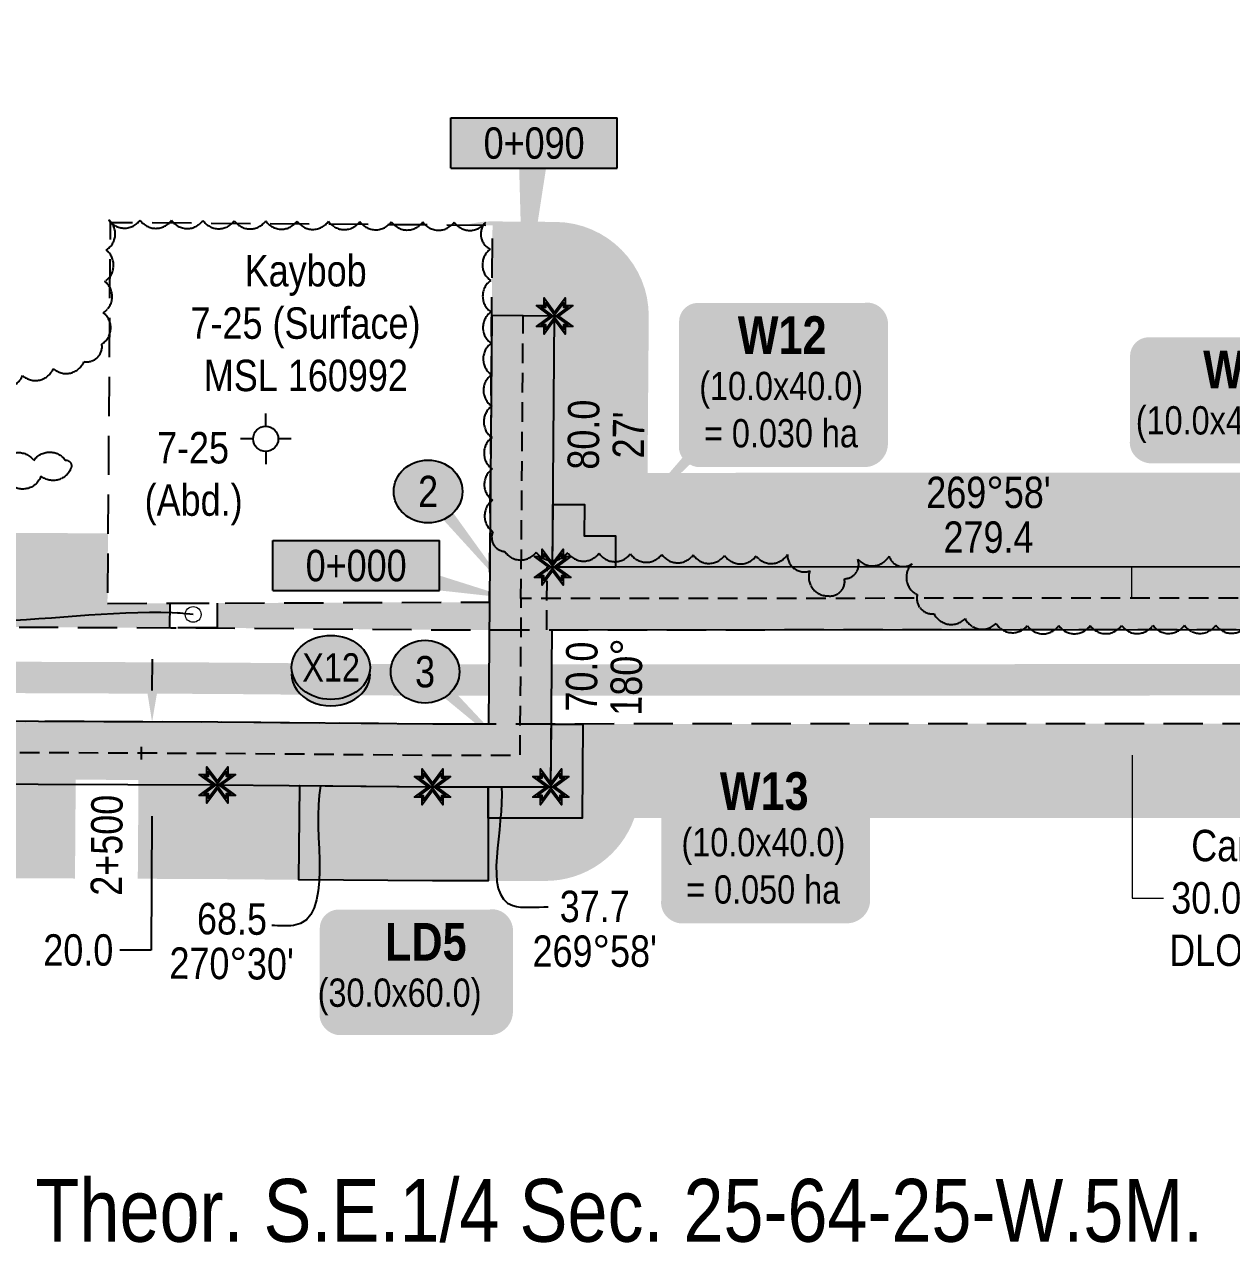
# Model space of a CAD drawing. Extents: x 454192 to 460119, y 6044068 to 6049303.
# Drawn here: x 458371 to 458755.4, y 6046284.9 to 6046672.9 of the extents above; entities that cross this region are included whole.
import ezdxf
from ezdxf.enums import TextEntityAlignment as Align

# ---------------------------------------------------------------- set-up
doc = ezdxf.new("R2010")
doc.units = 0
doc.header["$LTSCALE"] = 5
doc.header["$PDMODE"] = 34
doc.header["$PDSIZE"] = 0.03
for name, pattern in [('0', [1, 1, 0]), ('foc-ACCESSROAD', [3.75, 2.5, -1.25]), ('foc-TIELINE', [1.875, 1.25, -0.625])]:
    doc.linetypes.add(name, pattern=pattern)
doc.layers.get('Defpoints').update_dxf_attribs({"color": 9})
for name, color, linetype in [('AS-ROADS', 254, 'Continuous'), ('C-SYMBOL', 7, 'Continuous'), ('F-AR', 190, 'foc-ACCESSROAD'), ('F-WS', 190, 'foc-ACCESSROAD'), ('F-WS-S', 190, 'Continuous'), ('L-BD', 7, 'Continuous'), ('L-BD1', 253, 'Continuous'), ('L-DETAIL-T', 3, 'Continuous'), ('L-MON', 1, 'Continuous'), ('L-TIE', 7, 'foc-TIELINE'), ('P-BUFFER-H 100m', 191, 'Continuous'), ('P-BUFFER-H 30m', 51, 'Continuous'), ('P-CROSSINGS', 250, 'Continuous'), ('P-ELEVATION', 7, 'Continuous'), ('P-PROPOSED', 10, 'Continuous'), ('P-PROPOSED-H', 21, 'Continuous'), ('P-TEMP-BLOCKS', 250, 'Continuous'), ('P-TEMP-H', 41, 'Continuous'), ('P-TEMP_LOG DECK', 46, 'Continuous'), ('P-TEMP_WORKSPACE', 46, 'Continuous'), ('P-TXT', 4, 'Continuous'), ('T-BUSH', 110, '0'), ('T-TIE', 201, 'foc-TIELINE')]:
    doc.layers.add(name, color=color, linetype=linetype)
for name, color, linetype, lineweight in [('CHAINAGE-T', 201, 'Continuous', 18), ('F-AR-T', 190, 'Continuous', 9), ('F-WS-T', 190, 'Continuous', 9)]:
    doc.layers.add(name, color=color, linetype=linetype, lineweight=lineweight)
doc.styles.add('175L', font='ARIALN.TTF', dxfattribs={"height": 20})
doc.styles.add('80', font='ARIALN.TTF', dxfattribs={"height": 10})
doc.styles.add('80CG', font='ARIALN.TTF', dxfattribs={"height": 10})
doc.styles.add('80L', font='ARIALN.TTF', dxfattribs={"height": 10})
doc.styles.add('BOLD', font='ARIALNB.TTF')
doc.styles.add('Crossing', font='ARIALN.TTF', dxfattribs={"height": 10})
doc.styles.add('Legend', font='ARIALN.TTF')
doc.dimstyles.new('Compass 5 000', dxfattribs={"dimscale": 5, "dimtxt": 9, "dimasz": 2, "dimexe": 0.2, "dimexo": 0.0625, "dimgap": 0.5, "dimtad": 0, "dimtih": 1, "dimtoh": 1, "dimzin": 0, "dimdsep": 46, "dimtxsty": '80CG', "dimcen": 0.1, "dimse1": 1, "dimse2": 1, "dimclrd": 256, "dimclrt": 256, "dimaunit": 1, "dimadec": 4, "dimazin": 0, "dimtfac": 0.06, "dimtofl": 0, "dimtmove": 0, "dimatfit": 1, "dimfxl": 0.2, "dimtolj": 1, "dimtzin": 0, "dimlwd": -1, "dimarcsym": 0})

# ---------------------------------------------------------------- blocks, each defined once
blk = doc.blocks.new('*D389')
at = {"layer": 'Defpoints', "color": 0, "transparency": 16777216}
for p in [(458527.26, 6046480.11), (458527.27, 6046450.09), (458723.69, 6046450.19)]:
    blk.add_point(p, dxfattribs=at)
at = {"layer": 'F-AR-T', "transparency": 16777216}
for p, q in [((458723.67, 6046490.21), (458723.67, 6046500.21)), ((458723.7, 6046440.19), (458723.72, 6046394.65)), ((458723.72, 6046394.65), (458733.72, 6046394.65))]:
    blk.add_line(p, q, dxfattribs=at)
for points in [[(458725.34, 6046490.21), (458722.01, 6046490.2), (458723.68, 6046480.21)], [(458725.36, 6046440.19), (458722.03, 6046440.19), (458723.69, 6046450.19)]]:
    blk.add_solid(points, dxfattribs=at)
at = {"layer": 'F-AR-T', "transparency": 16777216, "insert": (458761.64, 6046394.65), "char_height": 10, "attachment_point": 5, "style": '80CG'}
blk.add_mtext('\\A1;CanFor\\P30.00 A/R\\PDLO 2418', dxfattribs=at)
blk = doc.blocks.new('GABD')
for p, q in [((0, 0.808), (0, 1.616)), ((-0.808, 0), (-1.616, 0)), ((1.616, 0), (0.808, 0)), ((0, -0.808), (0, -1.616))]:
    blk.add_line(p, q)
blk.add_circle((0, 0), 0.8)
blk = doc.blocks.new('TEMP')
h = blk.add_hatch(color=255)
h.dxf.hatch_style = 1
h.paths.add_polyline_path([(0, 0.251), (-0.666, 1.152), (-0.666, 0.666), (-1.152, 0.666), (-0.251, 0), (-1.152, -0.666), (-0.666, -0.666), (-0.666, -1.152), (0, -0.251), (0.666, -1.152), (0.666, -0.666), (1.152, -0.666), (0.251, 0), (1.152, 0.666), (0.666, 0.666), (0.666, 1.152)])
h.paths.add_polyline_path([(0.566, 0.849), (0.566, 0.566), (0.849, 0.566), (0.083, 0), (0.849, -0.566), (0.566, -0.566), (0.566, -0.849), (0, -0.083), (-0.566, -0.849), (-0.566, -0.566), (-0.849, -0.566), (-0.083, 0), (-0.849, 0.566), (-0.566, 0.566), (-0.566, 0.849), (0, 0.083)], flags=16)
h = blk.add_hatch(color=1)
h.dxf.hatch_style = 1
h.paths.add_polyline_path([(0, 0.083), (-0.566, 0.849), (-0.566, 0.566), (-0.849, 0.566), (-0.083, 0), (-0.849, -0.566), (-0.566, -0.566), (-0.566, -0.849), (0, -0.083), (0.566, -0.849), (0.566, -0.566), (0.849, -0.566), (0.083, 0), (0.849, 0.566), (0.566, 0.566), (0.566, 0.849)])
at = {"color": 1}
for p, q in [((-0.083, 0), (0.083, 0)), ((0, 0.083), (0, -0.083))]:
    blk.add_line(p, q, dxfattribs=at)
at = {"color": 255, "flags": 128}
blk.add_lwpolyline([(-0.251, 0), (-1.152, 0.666), (-0.666, 0.666), (-0.666, 1.152), (0, 0.251), (0.666, 1.152), (0.666, 0.666), (1.152, 0.666), (0.251, 0), (1.152, -0.666), (0.666, -0.666), (0.666, -1.152), (0, -0.251), (-0.666, -1.152), (-0.666, -0.666), (-1.152, -0.666)], close=True, dxfattribs=at)
at = {"color": 1, "flags": 128}
blk.add_lwpolyline([(-0.083, 0), (-0.849, 0.566), (-0.566, 0.566), (-0.566, 0.849), (0, 0.083), (0.566, 0.849), (0.566, 0.566), (0.849, 0.566), (0.083, 0), (0.849, -0.566), (0.566, -0.566), (0.566, -0.849), (0, -0.083), (-0.566, -0.849), (-0.566, -0.566), (-0.849, -0.566)], close=True, dxfattribs=at)
blk = doc.blocks.new('*U611')
at = {"true_color": 0xff8aff}
h = blk.add_hatch(color=211, dxfattribs=at)
edge = h.paths.add_edge_path()
edge.add_line((-26.5, -20.12), (26.5, -20.12))
edge.add_arc((26.5, -14.12), 6, 270, 360)
edge.add_line((32.5, -14.12), (32.5, 12.5))
edge.add_arc((26.5, 12.5), 6, 0, 90)
edge.add_line((26.5, 18.5), (-26.5, 18.5))
edge.add_arc((-26.5, 12.5), 6, 90, 180)
edge.add_line((-32.5, 12.5), (-32.5, -14.12))
edge.add_arc((-26.5, -14.12), 6, 180, 270)
at = {"color": 250, "flags": 128}
blk.add_lwpolyline([(-26.5, -20.12, 3, 3, 0), (26.5, -20.12, 3, 3, 0.414214), (32.5, -14.12, 3, 3, 0), (32.5, 12.5, 3, 0, 0.414214), (26.5, 18.5, 0, 0, 0), (-26.5, 18.5, 0, 0, 0.414214), (-32.5, 12.5, 0, 0, 0), (-32.5, -14.12, 0, 3, 0.414214)], format="xyseb", close=True, dxfattribs=at)
at = {"flags": 128}
blk.add_lwpolyline([(49.57, -44.59, 0, 7.5, 0), (0, 0, 0, 0, 0)], format="xyseb", dxfattribs=at)
at = {"color": 250}
for tag, p, height, style in [('TEMP_AREA_W1_001', (-9.21, 2.24), 12, 'BOLD'), ('ENTER_TEXT_001', (-30.66, -12.47), 9, '80')]:
    blk.add_attdef(tag, p, '', height=height, dxfattribs=dict(at, style=style))
blk = doc.blocks.new('*U613')
at = {"true_color": 0xff8aff}
h = blk.add_hatch(color=211, dxfattribs=at)
edge = h.paths.add_edge_path()
edge.add_line((-26.5, -32.3), (26.5, -32.3))
edge.add_arc((26.5, -26.3), 6, 270, 360)
edge.add_line((32.5, -26.3), (32.5, 12.5))
edge.add_arc((26.5, 12.5), 6, 0, 90)
edge.add_line((26.5, 18.5), (-26.5, 18.5))
edge.add_arc((-26.5, 12.5), 6, 90, 180)
edge.add_line((-32.5, 12.5), (-32.5, -26.3))
edge.add_arc((-26.5, -26.3), 6, 180, 270)
at = {"color": 250, "flags": 128}
blk.add_lwpolyline([(-26.5, -32.3, 3, 3, 0), (26.5, -32.3, 3, 3, 0.414214), (32.5, -26.3, 3, 3, 0), (32.5, 12.5, 3, 0, 0.414214), (26.5, 18.5, 0, 0, 0), (-26.5, 18.5, 0, 0, 0.414214), (-32.5, 12.5, 0, 0, 0), (-32.5, -26.3, 0, 3, 0.414214)], format="xyseb", close=True, dxfattribs=at)
at = {"flags": 128}
blk.add_lwpolyline([(-59.33, 14.95, 0, 7.5, 0), (0, 0, 0, 0, 0)], format="xyseb", dxfattribs=at)
at = {"color": 250}
for tag, p, height, style in [('TEMP_AREA_W1_001', (-9.21, 2.24), 12, 'BOLD'), ('ENTER_TEXT_001', (-30.66, -12.47), 9, '80')]:
    blk.add_attdef(tag, p, '', height=height, dxfattribs=dict(at, style=style))
blk = doc.blocks.new('xing2')
h = blk.add_hatch(color=50)
h.dxf.hatch_style = 1
edge = h.paths.add_edge_path()
edge.add_ellipse((0, 0), major_axis=(-12.5, 0), ratio=0.816297, start_angle=0, end_angle=360)
h = blk.add_hatch(color=250)
h.dxf.hatch_style = 1
edge = h.paths.add_edge_path()
edge.add_ellipse((0, -2.05), major_axis=(-12.5, 0), ratio=0.816297, start_angle=0, end_angle=180)
edge.add_line((12.5, -2.05), (12.5, 0))
edge.add_ellipse((0, 0), major_axis=(-12.5, 0), ratio=0.816297, start_angle=0, end_angle=180, ccw=False)
edge.add_line((-12.5, 0), (-12.5, -2.05))
at = {"color": 250}
blk.add_ellipse((0, 0), major_axis=(-12.5, 0), ratio=0.816297, dxfattribs=at)
blk.add_ellipse((0, -2.05), major_axis=(-12.5, 0), ratio=0.816297, start_param=0, end_param=3.141593, dxfattribs=at)
at = {"color": 250, "style": 'Crossing'}
blk.add_attdef('CROSSING', text='', height=9, dxfattribs=at).set_placement((0.09, 0.02), align=Align.MIDDLE_CENTER)
at = {"color": 250, "style": 'Crossing', "flags": 1}
for tag, p in [('OWNER', (0.09, -12.49)), ('DESCRIPTION', (0.09, -25.77)), ('LOCATION', (0.09, -39.3)), ('DWG_REF', (0.09, -52.84))]:
    blk.add_attdef(tag, text='', height=9, dxfattribs=at).set_placement(p, align=Align.MIDDLE_CENTER)
blk = doc.blocks.new('*U628')
at = {"true_color": 0xff8aff}
h = blk.add_hatch(color=211, dxfattribs=at)
edge = h.paths.add_edge_path()
edge.add_line((-24, -20), (24, -20))
edge.add_arc((24, -14), 6, 270, 360)
edge.add_line((30, -14), (30, 12.5))
edge.add_arc((24, 12.5), 6, 0, 90)
edge.add_line((24, 18.5), (-24, 18.5))
edge.add_arc((-24, 12.5), 6, 90, 180)
edge.add_line((-30, 12.5), (-30, -14))
edge.add_arc((-24, -14), 6, 180, 270)
at = {"color": 250, "flags": 128}
blk.add_lwpolyline([(-24, -20, 3, 3, 0), (24, -20, 3, 3, 0.414214), (30, -14, 3, 3, 0), (30, 12.5, 3, 0, 0.414214), (24, 18.5, 0, 0, 0), (-24, 18.5, 0, 0, 0.414214), (-30, 12.5, 0, 0, 0), (-30, -14, 0, 3, 0.414214)], format="xyseb", close=True, dxfattribs=at)
at = {"flags": 128}
blk.add_lwpolyline([(27.17, -10.14, 0, 7.5, 0), (0, 0, 0, 0, 0)], format="xyseb", dxfattribs=at)
at = {"color": 250}
for tag, p, height, style in [('TEMP_AREA_W1_001', (-9.21, 2.24), 12, 'BOLD'), ('ENTER_TEXT_001', (-30.66, -12.47), 9, '80')]:
    blk.add_attdef(tag, p, '', height=height, dxfattribs=dict(at, style=style))
blk = doc.blocks.new('*D668')
at = {"layer": 'Defpoints', "color": 0, "transparency": 16777216}
for p in [(458414.27, 6046450.76), (458411.58, 6046430.78), (458414.19, 6046430.77)]:
    blk.add_point(p, dxfattribs=at)
at = {"layer": 'P-TXT', "transparency": 16777216}
for p, q in [((458411.7, 6046460.77), (458411.74, 6046470.77)), ((458411.54, 6046420.78), (458411.37, 6046378.06)), ((458411.37, 6046378.06), (458401.37, 6046378.06))]:
    blk.add_line(p, q, dxfattribs=at)
for points in [[(458410.04, 6046460.78), (458413.37, 6046460.77), (458411.66, 6046450.77)], [(458409.88, 6046420.79), (458413.21, 6046420.78), (458411.58, 6046430.78)]]:
    blk.add_solid(points, dxfattribs=at)
at = {"layer": 'P-TXT', "transparency": 16777216, "insert": (458388.17, 6046378.06), "char_height": 10, "attachment_point": 5, "style": '80CG'}
blk.add_mtext('\\A1;20.0', dxfattribs=at)
blk = doc.blocks.new('*U672')
at = {"true_color": 0xff8aff}
h = blk.add_hatch(color=211, dxfattribs=at)
edge = h.paths.add_edge_path()
edge.add_line((-26.5, -32.3), (26.5, -32.3))
edge.add_arc((26.5, -26.3), 6, 270, 360)
edge.add_line((32.5, -26.3), (32.5, 12.5))
edge.add_arc((26.5, 12.5), 6, 0, 90)
edge.add_line((26.5, 18.5), (-26.5, 18.5))
edge.add_arc((-26.5, 12.5), 6, 90, 180)
edge.add_line((-32.5, 12.5), (-32.5, -26.3))
edge.add_arc((-26.5, -26.3), 6, 180, 270)
at = {"color": 250, "flags": 128}
blk.add_lwpolyline([(-26.5, -32.3, 3, 3, 0), (26.5, -32.3, 3, 3, 0.414214), (32.5, -26.3, 3, 3, 0), (32.5, 12.5, 3, 0, 0.414214), (26.5, 18.5, 0, 0, 0), (-26.5, 18.5, 0, 0, 0.414214), (-32.5, 12.5, 0, 0, 0), (-32.5, -26.3, 0, 3, 0.414214)], format="xyseb", close=True, dxfattribs=at)
at = {"flags": 128}
blk.add_lwpolyline([(-52.78, -55.64, 0, 7.5, 0), (0, 0, 0, 0, 0)], format="xyseb", dxfattribs=at)
at = {"color": 250}
for tag, p, height, style in [('TEMP_AREA_W1_001', (-9.21, 2.24), 12, 'BOLD'), ('ENTER_TEXT_001', (-30.66, -12.47), 9, '80')]:
    blk.add_attdef(tag, p, '', height=height, dxfattribs=dict(at, style=style))
blk = doc.blocks.new('*U670')
at = {"layer": 'P-BUFFER-H 100m'}
h = blk.add_hatch(color=256, dxfattribs=at)
h.dxf.hatch_style = 1
h.paths.add_polyline_path([(-26.5, 8), (26.5, 8), (26.5, -8), (-26.5, -8)])
for p, q in [((-26.5, -8), (-26.5, 8)), ((-26.5, 8), (26.5, 8)), ((26.5, -8), (26.5, 8)), ((-26.5, -8), (26.5, -8))]:
    blk.add_line(p, q)
at = {"layer": 'P-ELEVATION', "color": 7, "flags": 128}
blk.add_lwpolyline([(0, 0, 10, 0, 0), (-3.47, -55.05, 0, 0, 0)], format="xyseb", dxfattribs=at)
at = {"layer": 'P-ELEVATION', "style": 'Legend'}
blk.add_attdef('STATION', text='', height=10, dxfattribs=at).set_placement((0, 0), align=Align.MIDDLE_CENTER)
blk = doc.blocks.new('*U671')
at = {"layer": 'P-BUFFER-H 100m'}
h = blk.add_hatch(color=256, dxfattribs=at)
h.dxf.hatch_style = 1
h.paths.add_polyline_path([(-26.5, 8), (26.5, 8), (26.5, -8), (-26.5, -8)])
for p, q in [((-26.5, -8), (-26.5, 8)), ((-26.5, 8), (26.5, 8)), ((26.5, -8), (26.5, 8)), ((-26.5, -8), (26.5, -8))]:
    blk.add_line(p, q)
at = {"layer": 'P-ELEVATION', "color": 7, "flags": 128}
blk.add_lwpolyline([(0, 0, 10, 0, 0), (49.52, -10.46, 0, 0, 0)], format="xyseb", dxfattribs=at)
at = {"layer": 'P-ELEVATION', "style": 'Legend'}
blk.add_attdef('STATION', text='', height=10, dxfattribs=at).set_placement((0, 0), align=Align.MIDDLE_CENTER)
blk = doc.blocks.new('*U673')
at = {"layer": 'P-ELEVATION'}
h = blk.add_hatch(color=111, dxfattribs=at)
h.dxf.hatch_style = 1
edge = h.paths.add_edge_path()
edge.add_ellipse((0, 0), major_axis=(-10.94, 0), ratio=0.913794, start_angle=0, end_angle=360)
at = {"layer": 'P-ELEVATION', "color": 7, "flags": 128}
blk.add_lwpolyline([(0, 0, 5, 0, 0), (27.22, -33.55, 0, 0, 0)], format="xyseb", dxfattribs=at)
at = {"layer": 'P-ELEVATION', "color": 7}
blk.add_ellipse((0, 0), major_axis=(-10.94, 0), ratio=0.913794, dxfattribs=at)
at = {"layer": 'P-ELEVATION', "style": '80'}
blk.add_attdef('BEND', text='', height=10, dxfattribs=at).set_placement((0, 0), align=Align.MIDDLE_CENTER)
blk = doc.blocks.new('*U674')
at = {"layer": 'P-ELEVATION'}
h = blk.add_hatch(color=111, dxfattribs=at)
h.dxf.hatch_style = 1
edge = h.paths.add_edge_path()
edge.add_ellipse((0, 0), major_axis=(-10.94, 0), ratio=0.913794, start_angle=0, end_angle=360)
at = {"layer": 'P-ELEVATION', "color": 7, "flags": 128}
blk.add_lwpolyline([(0, 0, 5, 0, 0), (28.45, -26.68, 0, 0, 0)], format="xyseb", dxfattribs=at)
at = {"layer": 'P-ELEVATION', "color": 7}
blk.add_ellipse((0, 0), major_axis=(-10.94, 0), ratio=0.913794, dxfattribs=at)
at = {"layer": 'P-ELEVATION', "style": '80'}
blk.add_attdef('BEND', text='', height=10, dxfattribs=at).set_placement((0, 0), align=Align.MIDDLE_CENTER)

msp = doc.modelspace()

# ---------------------------------------------------------------- hatches: boundary and pattern name
at = {"layer": 'P-BUFFER-H 30m'}
h = msp.add_hatch(color=256, dxfattribs=at)
h.dxf.hatch_style = 1
edge = h.paths.add_edge_path()
edge.add_line((458818.496, 6046500.208), (459155.095, 6047068.75))
edge.add_line((459155.095, 6047068.75), (459165.617, 6048253.204))
edge.add_line((459165.617, 6048253.204), (459246.123, 6048415.93))
edge.add_line((459246.123, 6048415.93), (459264.047, 6048407.063))
edge.add_line((459264.047, 6048407.063), (459277.343, 6048433.938))
edge.add_line((459277.343, 6048433.938), (459259.419, 6048442.805))
edge.add_arc((459246.123, 6048415.93), 29.984, 63.67679, 153.67679)
edge.add_line((459219.248, 6048429.226), (459138.742, 6048266.5))
edge.add_arc((459165.617, 6048253.204), 29.984, 153.67679, 179.49111)
edge.add_line((459135.634, 6048253.47), (459125.184, 6047077.084))
edge.add_line((459125.184, 6047077.084), (458801.397, 6046530.184))
edge.add_line((458801.397, 6046530.184), (458569.417, 6046530.087))
edge.add_line((458569.417, 6046530.087), (458569.809, 6046579.793))
edge.add_arc((458539.825, 6046580.029), 29.984, 359.54808, 449.54808)
edge.add_line((458540.062, 6046610.013), (458520.073, 6046610.17))
edge.add_arc((458519.836, 6046580.186), 29.985, 89.54822, 106.35991)
edge.add_line((458511.391, 6046608.957), (458520.063, 6046608.895))
edge.add_line((458520.063, 6046608.895), (458519.836, 6046580.187))
edge.add_line((458519.836, 6046580.187), (458539.825, 6046580.029))
edge.add_line((458539.825, 6046580.029), (458539.195, 6046500.073))
edge.add_line((458539.195, 6046500.073), (458818.496, 6046500.208))
h = msp.add_hatch(color=256, dxfattribs=at)
h.dxf.hatch_style = 1
edge = h.paths.add_edge_path()
edge.add_line((457553.094, 6046482.886), (457553.109, 6046512.871))
edge.add_line((457553.109, 6046512.871), (457569.483, 6046512.965))
edge.add_line((457569.483, 6046512.965), (457630.367, 6046513.32))
edge.add_arc((457630.541, 6046483.336), 29.984, 89.55828, 90.33361, ccw=False)
edge.add_line((457630.772, 6046513.319), (457968.786, 6046510.713))
edge.add_line((457968.786, 6046510.713), (458122.474, 6046511.705))
edge.add_arc((458122.668, 6046481.721), 29.984, 89.8633, 90.36978, ccw=False)
edge.add_line((458122.74, 6046511.706), (458261.259, 6046511.375))
edge.add_arc((458261.187, 6046481.391), 29.984, 89.77151, 89.8633, ccw=False)
edge.add_line((458261.307, 6046511.375), (458365.02, 6046510.962))
edge.add_line((458365.02, 6046510.962), (458397.609, 6046510.832))
edge.add_line((458397.609, 6046510.832), (458397.452, 6046488.515))
edge.add_line((458397.452, 6046488.515), (458417.377, 6046488.581))
edge.add_line((458417.377, 6046488.581), (458417.279, 6046480.769))
edge.add_line((458417.279, 6046480.769), (458364.9, 6046480.977))
edge.add_line((458364.9, 6046480.977), (458261.187, 6046481.391))
edge.add_line((458261.187, 6046481.391), (458122.668, 6046481.721))
edge.add_line((458122.668, 6046481.721), (457968.767, 6046480.728))
edge.add_line((457968.767, 6046480.728), (457630.541, 6046483.336))
edge.add_line((457630.541, 6046483.336), (457569.656, 6046482.981))
edge.add_line((457569.656, 6046482.981), (457553.116, 6046482.886))
edge.add_line((457553.116, 6046482.886), (457553.094, 6046482.886))
h = msp.add_hatch(color=256, dxfattribs=at)
h.dxf.hatch_style = 1
h.paths.add_polyline_path([(458519.116, 6046488.917), (458432.378, 6046488.631), (458432.347, 6046480.709), (458501.101, 6046480.098), (458519.047, 6046480.074)])
h = msp.add_hatch(color=256, dxfattribs=at)
h.dxf.hatch_style = 1
edge = h.paths.add_edge_path()
edge.add_line((457564.599, 6046388.349), (457584.135, 6046388.292))
edge.add_arc((457584.222, 6046418.277), 29.984, 269.8333, 330.25892)
edge.add_line((457610.257, 6046403.402), (457630.118, 6046403.345))
edge.add_line((457630.118, 6046403.345), (457968.505, 6046400.736))
edge.add_line((457968.505, 6046400.736), (458122.83, 6046401.73))
edge.add_line((458122.83, 6046401.73), (458260.911, 6046401.4))
edge.add_line((458260.911, 6046401.4), (458432.249, 6046400.717))
edge.add_line((458432.249, 6046400.717), (458500.676, 6046400.107))
edge.add_line((458500.676, 6046400.107), (458536.949, 6046400.124))
edge.add_arc((458536.934, 6046430.108), 29.984, 270.02768, 340.55645)
edge.add_line((458565.209, 6046420.127), (458812.152, 6046420.246))
edge.add_arc((458812.138, 6046450.231), 29.984, 270.02768, 329.37217)
edge.add_line((458837.939, 6046434.955), (458846.993, 6046450.247))
edge.add_line((458846.993, 6046450.247), (458812.146, 6046450.231))
edge.add_line((458812.146, 6046450.231), (458537.092, 6046450.098))
edge.add_line((458537.092, 6046450.098), (458536.934, 6046430.108))
edge.add_line((458536.934, 6046430.108), (458500.943, 6046430.091))
edge.add_line((458500.943, 6046430.091), (458432.442, 6046430.701))
edge.add_line((458432.442, 6046430.701), (458261.007, 6046431.384))
edge.add_line((458261.007, 6046431.384), (458122.769, 6046431.714))
edge.add_line((458122.769, 6046431.714), (457968.736, 6046430.72))
edge.add_line((457968.736, 6046430.72), (457630.277, 6046433.33))
edge.add_line((457630.277, 6046433.33), (457583.736, 6046433.462))
edge.add_line((457583.736, 6046433.462), (457584.222, 6046418.277))
edge.add_line((457584.222, 6046418.277), (457564.041, 6046418.335))
edge.add_line((457564.041, 6046418.335), (457564.599, 6046388.349))
at = {"layer": 'P-PROPOSED-H'}
h = msp.add_hatch(color=256, dxfattribs=at)
h.dxf.hatch_style = 1
edge = h.paths.add_edge_path()
edge.add_line((458818.496, 6046500.208), (458539.195, 6046500.073))
edge.add_line((458539.195, 6046500.073), (458539.825, 6046580.029))
edge.add_line((458539.825, 6046580.029), (458519.836, 6046580.187))
edge.add_line((458519.836, 6046580.187), (458518.81, 6046450.089))
edge.add_line((458518.81, 6046450.089), (458501.027, 6046450.08))
edge.add_line((458501.027, 6046450.08), (458432.571, 6046450.691))
edge.add_line((458432.571, 6046450.691), (458261.071, 6046451.374))
edge.add_line((458261.071, 6046451.374), (458122.729, 6046451.704))
edge.add_line((458122.729, 6046451.704), (457968.748, 6046450.71))
edge.add_line((457968.748, 6046450.71), (457630.382, 6046453.319))
edge.add_line((457630.382, 6046453.319), (457563.094, 6046453.51))
edge.add_line((457563.094, 6046453.51), (457563.58, 6046438.326))
edge.add_line((457563.58, 6046438.326), (457324.281, 6046439.023))
edge.add_line((457324.281, 6046439.023), (457060.581, 6046439.483))
edge.add_line((457060.581, 6046439.483), (456735.291, 6046441.943))
edge.add_line((456735.291, 6046441.943), (456420.791, 6046441.577))
edge.add_line((456420.791, 6046441.577), (456135.299, 6046443.736))
edge.add_line((456135.299, 6046443.736), (455953.699, 6046443.577))
edge.add_line((455953.699, 6046443.577), (455853.129, 6046441.12))
edge.add_line((455853.129, 6046441.12), (455709.037, 6046442.629))
edge.add_line((455709.037, 6046442.629), (455374.043, 6046444.675))
edge.add_line((455374.043, 6046444.675), (455232.346, 6046443.809))
edge.add_arc((455225.633, 6047208.78), 765, 259.73579, 270.502819, ccw=False)
edge.add_line((455089.319, 6046456.023), (455131.589, 6046619.608))
edge.add_line((455131.589, 6046619.608), (454899.224, 6046679.65))
edge.add_line((454899.224, 6046679.65), (454894.221, 6046660.289))
edge.add_line((454894.221, 6046660.289), (455107.232, 6046605.247))
edge.add_line((455107.232, 6046605.247), (455064.655, 6046440.473))
edge.add_arc((455225.633, 6047208.78), 784.99, 258.166421, 270.500861)
edge.add_line((455232.495, 6046423.82), (455374.043, 6046424.685))
edge.add_line((455374.043, 6046424.685), (455708.871, 6046422.64))
edge.add_line((455708.871, 6046422.64), (455853.269, 6046421.127))
edge.add_line((455853.269, 6046421.127), (455953.952, 6046423.588))
edge.add_line((455953.952, 6046423.588), (456135.232, 6046423.746))
edge.add_line((456135.232, 6046423.746), (456420.727, 6046421.587))
edge.add_line((456420.727, 6046421.587), (456735.227, 6046421.953))
edge.add_line((456735.227, 6046421.953), (457060.488, 6046419.493))
edge.add_line((457060.488, 6046419.493), (457324.235, 6046419.033))
edge.add_line((457324.235, 6046419.033), (457584.222, 6046418.277))
edge.add_line((457584.222, 6046418.277), (457583.736, 6046433.462))
edge.add_line((457583.736, 6046433.462), (457630.277, 6046433.33))
edge.add_line((457630.277, 6046433.33), (457968.736, 6046430.72))
edge.add_line((457968.736, 6046430.72), (458122.769, 6046431.714))
edge.add_line((458122.769, 6046431.714), (458261.007, 6046431.384))
edge.add_line((458261.007, 6046431.384), (458432.442, 6046430.701))
edge.add_line((458432.442, 6046430.701), (458500.943, 6046430.091))
edge.add_line((458500.943, 6046430.091), (458538.643, 6046430.109))
edge.add_line((458538.643, 6046430.109), (458539.037, 6046480.083))
edge.add_line((458539.037, 6046480.083), (458829.895, 6046480.224))
edge.add_line((458829.895, 6046480.224), (459175.044, 6047063.193))
edge.add_line((459175.044, 6047063.193), (459179.768, 6047594.866))
edge.add_line((459179.768, 6047594.866), (459185.573, 6048248.444))
edge.add_line((459185.573, 6048248.444), (459264.047, 6048407.063))
edge.add_line((459264.047, 6048407.063), (459246.123, 6048415.93))
edge.add_line((459246.123, 6048415.93), (459165.617, 6048253.204))
edge.add_line((459165.617, 6048253.204), (459159.771, 6047595.055))
edge.add_line((459159.771, 6047595.055), (459155.095, 6047068.75))
edge.add_line((459155.095, 6047068.75), (458818.496, 6046500.208))
at = {"layer": 'P-TEMP-H'}
h = msp.add_hatch(color=256, dxfattribs=at)
h.dxf.hatch_style = 1
h.paths.add_polyline_path([(458539.352, 6046520.062), (458549.347, 6046519.983), (458549.269, 6046510.073), (458559.18, 6046510.077), (458559.184, 6046500.083), (458539.195, 6046500.073)])
h = msp.add_hatch(color=256, dxfattribs=at)
h.dxf.hatch_style = 1
h.paths.add_polyline_path([(458518.653, 6046430.099), (458538.643, 6046430.109), (458538.801, 6046450.098), (458548.796, 6046450.103), (458548.559, 6046420.119), (458518.658, 6046420.104)])
h = msp.add_hatch(color=256, dxfattribs=at)
h.dxf.hatch_style = 1
h.paths.add_polyline_path([(458518.653, 6046430.099), (458518.668, 6046400.115), (458500.958, 6046400.106), (458458.419, 6046400.484), (458458.686, 6046430.467), (458500.943, 6046430.091)])

# ---------------------------------------------------------------- linework, layer by layer
at = {"layer": 'AS-ROADS', "const_width": 10, "flags": 128}
msp.add_lwpolyline([(459422.187, 6046569.356), (459312.514, 6046536.739), (459234.929, 6046511.991), (459195.774, 6046500.22), (459165.516, 6046491.123), (459118.367, 6046476.95), (459110.321, 6046474.701), (459102.337, 6046472.803), (459094.284, 6046471.218), (459086.176, 6046469.948), (459078.17, 6046469.013), (459061.347, 6046468.042), (458857.24, 6046464.244), (458500.736, 6046464.072), (458432.313, 6046464.682), (458364.333, 6046464.953), (458260.764, 6046465.365), (458122.344, 6046465.696), (457968.403, 6046464.702)], dxfattribs=at)
at = {"layer": 'F-AR', "flags": 128}
msp.add_lwpolyline([(455057.583, 6046496.46), (455078.512, 6046492.672), (455080.967, 6046503.266), (455102.924, 6046499.32), (455109.907, 6046498.065), (455139.859, 6046493.939), (455169.955, 6046491.042), (455230.376, 6046488.952), (455372.336, 6046489.701), (455707.718, 6046487.694), (455851.104, 6046486.193), (455908.34, 6046487.588), (455938.524, 6046488.323), (455951.443, 6046488.639), (456125.371, 6046488.184), (456150.492, 6046488.015), (456150.301, 6046483.504), (456150.068, 6046477.976), (456170.096, 6046477.941), (456170.33, 6046483.505), (456170.506, 6046487.88), (456233.7, 6046487.454), (456419.27, 6046486.68), (456733.984, 6046487.15), (456753.814, 6046487.179), (457059.12, 6046484.66), (457322.686, 6046484.223), (457533.095, 6046482.943), (457533.084, 6046479.753), (457533.069, 6046475.553), (457539.411, 6046475.542), (457553.09, 6046475.519), (457553.105, 6046479.722), (457553.116, 6046482.886), (457569.656, 6046482.981), (457630.541, 6046483.336), (457968.767, 6046480.728), (458122.668, 6046481.721), (458261.187, 6046481.391), (458364.9, 6046480.977), (458417.621, 6046480.768), (458432.622, 6046480.708), (458501.101, 6046480.098), (458857.451, 6046480.27), (459061.716, 6046484.07), (459069.331, 6046484.36), (459076.929, 6046484.948), (459084.498, 6046485.832), (459092.027, 6046487.011), (459099.504, 6046488.483), (459114.258, 6046492.297), (459170.469, 6046509.195), (459190.345, 6046515.17), (459190.52, 6046511.112), (459190.755, 6046505.672), (459200.639, 6046508.504), (459210.524, 6046511.335), (459210.271, 6046517.2), (459210.102, 6046521.109), (459230.84, 6046527.344), (459308.446, 6046552.099), (459418.004, 6046584.682), (459425.432, 6046586.747), (459432.93, 6046588.544), (459440.487, 6046590.072), (459448.094, 6046591.328), (459455.742, 6046592.31), (459463.419, 6046593.018), (459471.117, 6046593.45), (459478.826, 6046593.606), (459486.535, 6046593.487), (459494.235, 6046593.09), (459501.916, 6046592.418), (459509.568, 6046591.471), (459517.181, 6046590.251), (459524.746, 6046588.758), (459532.251, 6046586.996), (459539.69, 6046584.965), (459547.05, 6046582.669), (459554.323, 6046580.111), (459561.501, 6046577.294), (459568.572, 6046574.222), (459575.529, 6046570.898), (459589.064, 6046563.514), (459616.747, 6046547.095), (459609.921, 6046540.671), (459604.461, 6046535.531), (459602.509, 6046533.91), (459596.82, 6046529.184), (459593.189, 6046526.167), (459573.752, 6046537.696), (459567.986, 6046540.977), (459562.106, 6046544.05), (459556.119, 6046546.909), (459550.035, 6046549.553), (459543.859, 6046551.978), (459537.6, 6046554.178), (459531.267, 6046556.154), (459524.867, 6046557.901), (459518.408, 6046559.417), (459511.899, 6046560.702), (459505.348, 6046561.752), (459498.764, 6046562.567), (459492.155, 6046563.145), (459485.53, 6046563.486), (459478.896, 6046563.59), (459472.263, 6046563.455), (459465.639, 6046563.083), (459459.033, 6046562.474), (459452.453, 6046561.629), (459445.907, 6046560.548), (459439.404, 6046559.234), (459426.56, 6046555.91), (459317.287, 6046523.412), (459239.722, 6046498.67), (459200.447, 6046486.863), (459170.189, 6046477.767), (459122.9, 6046463.551), (459114.431, 6046461.184), (459105.876, 6046459.15), (459097.249, 6046457.452), (459088.562, 6046456.091), (459079.828, 6046455.072), (459062.274, 6046454.058), (458857.738, 6046450.253), (458501.027, 6046450.08), (458432.571, 6046450.691), (458364.628, 6046450.961), (458261.071, 6046451.374), (458122.729, 6046451.704), (457968.748, 6046450.71), (457630.382, 6046453.319), (457569.383, 6046453.495), (457548.092, 6046453.556), (457547.701, 6046465.76), (457527.7, 6046465.802), (457528.091, 6046453.612), (457322.618, 6046454.205), (457058.972, 6046454.643), (456753.713, 6046457.161), (456733.7, 6046457.132), (456419.18, 6046456.664), (456133.712, 6046458.8), (455951.823, 6046458.621), (455938.234, 6046458.29), (455908.05, 6046457.554), (455851.312, 6046456.171), (455707.471, 6046457.678), (455372.339, 6046459.683), (455230.562, 6046458.806), (455202.506, 6046459.147), (455174.481, 6046460.516), (455146.524, 6046462.911), (455118.675, 6046466.328), (455102.624, 6046468.899), (455090.969, 6046470.765), (455036.138, 6046482.668), (454789.464, 6046545.766), (454624.586, 6046577.431), (454454.333, 6046604.933), (454298.714, 6046631.019), (454298.914, 6046650.914), (454299.02, 6046661.404), (454459.207, 6046634.552), (454629.812, 6046606.993), (454754.109, 6046583.141), (454754.738, 6046583.001), (454796.02, 6046575.073), (454862.966, 6046557.916), (454867.299, 6046556.749), (454864.768, 6046548.146), (454864.501, 6046547.368), (454863.901, 6046545.279), (454999.5, 6046511.08), (455038.312, 6046501.31), (455057.583, 6046496.46)], close=True, dxfattribs=at)
at = {"layer": 'F-AR'}
msp.add_lwpolyline([(458432.378, 6046488.631), (458432.347, 6046480.709), (458417.279, 6046480.769), (458417.377, 6046488.581), (458432.378, 6046488.631)], close=True, dxfattribs=at)
at = {"layer": 'F-WS', "flags": 128}
msp.add_lwpolyline([(458397.452, 6046488.515), (458519.116, 6046488.917), (458520.063, 6046608.895), (458398.303, 6046609.766)], close=True, dxfattribs=at)
at = {"layer": 'L-TIE'}
msp.add_line((458537.329, 6046480.082), (458537.486, 6046500.072), dxfattribs=at)
at = {"layer": 'P-PROPOSED'}
msp.add_lwpolyline([(459165.617, 6048253.204), (459159.771, 6047595.055), (459155.095, 6047068.75), (458818.496, 6046500.208), (458539.195, 6046500.073), (458539.825, 6046580.029), (458519.836, 6046580.187), (458518.81, 6046450.089), (458501.027, 6046450.08), (458432.571, 6046450.691), (458261.071, 6046451.374), (458122.729, 6046451.704), (457968.748, 6046450.71)], dxfattribs=at)
at = {"layer": 'P-TEMP_LOG DECK'}
msp.add_lwpolyline([(458518.653, 6046430.099), (458518.668, 6046400.115), (458500.958, 6046400.106), (458458.419, 6046400.484), (458458.686, 6046430.467), (458500.943, 6046430.091)], close=True, dxfattribs=at)
at = {"layer": 'P-TEMP_WORKSPACE', "flags": 128}
for points in [[(458539.352, 6046520.062), (458549.347, 6046519.983), (458549.269, 6046510.073), (458559.18, 6046510.077), (458559.184, 6046500.083), (458539.195, 6046500.073)], [(458518.653, 6046430.099), (458538.643, 6046430.109), (458538.801, 6046450.098), (458548.796, 6046450.103), (458548.559, 6046420.119), (458518.658, 6046420.104)]]:
    msp.add_lwpolyline(points, close=True, dxfattribs=at)
at = {"layer": 'T-BUSH', "flags": 128}
for points in [[(458341.184, 6046554.389, 0.5205671), (458350.933, 6046556.615, 0.5205671), (458360.682, 6046558.842, 0.5205671), (458370.432, 6046561.068, 0.5205671), (458380.181, 6046563.294, 0.5205671), (458389.93, 6046565.52, 0.5205671), (458395.668, 6046571.094, 0.5205671), (458396.118, 6046581.084, 0.5205671), (458396.568, 6046591.074, 0.5205671), (458397.018, 6046601.064, 0.5205671), (458397.839, 6046610.663, 0.5205671), (458407.839, 6046610.597, 0.5205671), (458417.839, 6046610.531, 0.5205671), (458427.839, 6046610.464, 0.5205671), (458437.838, 6046610.398, 0.5205671), (458447.838, 6046610.332, 0.5205671), (458457.838, 6046610.265, 0.5205671), (458467.838, 6046610.199, 0.5205671), (458477.838, 6046610.133, 0.5205671), (458487.837, 6046610.066, 0.5205671), (458497.837, 6046610, 0.5205671), (458507.837, 6046609.934, 0.5205671), (458517.837, 6046609.867, 0.5205671), (458519.392, 6046601.339, 0.5205671), (458519.478, 6046591.34, 0.5205671), (458519.564, 6046581.34, 0.5205671), (458519.65, 6046571.34, 0.5205671), (458519.736, 6046561.341, 0.5205671), (458519.823, 6046551.341, 0.5205671), (458519.909, 6046541.341, 0.5205671), (458519.995, 6046531.342, 0.5205671), (458520.081, 6046521.342, 0.5205671), (458520.168, 6046511.342, 0.5205671), (458523.974, 6046505.028, 0.5205671), (458533.973, 6046504.848, 0.5205671), (458543.971, 6046504.668, 0.5205671), (458553.969, 6046504.488, 0.5205671), (458563.968, 6046504.308, 0.5205671), (458573.966, 6046504.128, 0.5205671), (458583.964, 6046503.947, 0.5205671), (458593.963, 6046503.767, 0.5205671), (458603.961, 6046503.587, 0.5205671), (458613.943, 6046504.038, 0.5205671), (458621.058, 6046498.834, 0.5205671), (458626.85, 6046490.917, 0.5205671), (458632.109, 6046496.365, 0.5205671), (458636.365, 6046502.588, 0.5205671), (458646.316, 6046503.58, 0.5205671), (458653.659, 6046501.169, 0.5205671), (458655.289, 6046491.303, 0.5205671), (458660.654, 6046485.21, 0.5205671), (458670.536, 6046483.684, 0.5205671), (458680.419, 6046482.157, 0.5205671), (458690.36, 6046481.406, 0.5205671), (458700.36, 6046481.436, 0.5205671), (458710.36, 6046481.466, 0.5205671), (458720.36, 6046481.495, 0.5205671), (458730.36, 6046481.525, 0.5205671), (458740.36, 6046481.555, 0.5205671), (458750.36, 6046481.585, 0.5205671), (458760.36, 6046481.614, 0.5205671), (458770.36, 6046481.644, 0.5205671), (458780.36, 6046481.674, 0.5205671), (458790.36, 6046481.703, 0.5205671), (458800.36, 6046481.733, 0.5205671), (458810.36, 6046481.763, 0.5205671), (458820.36, 6046481.792, 0.5205671), (458830.36, 6046481.822, 0.5205671), (458840.36, 6046481.852, 0.5205671), (458850.36, 6046481.882, 0.5205671), (458860.36, 6046481.911, 0.5205671), (458870.36, 6046481.941, 0.5205671), (458880.36, 6046481.971, 0.5205671), (458890.36, 6046482, 0.5205671), (458900.359, 6046482.03, 0.5205671), (458910.359, 6046482.06, 0.5205671), (458920.359, 6046482.089, 0.5205671), (458930.737, 6046482.12, 0.5205671)], [(458299.34, 6046507.134, -0.520567), (458289.722, 6046504.397, -0.5205671), (458280.671, 6046501.82, -0.5205671), (458272.594, 6046507.717, -0.5205671), (458264.518, 6046513.613, -0.5205671), (458265.601, 6046520.998, -0.5205671), (458274.501, 6046525.359, -0.5205671), (458284.433, 6046526.526, -0.5205671), (458294.364, 6046527.693, -0.5205671), (458304.296, 6046528.86, -0.5205671), (458314.228, 6046530.027, -0.5205671), (458324.159, 6046531.194, -0.5205671), (458334.091, 6046532.362, -0.5205671), (458344.023, 6046533.529, -0.5205671), (458354.015, 6046533.763, -0.5205671), (458364.014, 6046533.899, -0.5205671), (458374.013, 6046534.035, -0.5205671), (458384.012, 6046534.171, -0.5205671), (458385.902, 6046531.771, -0.5205671), (458376.284, 6046529.034, -0.5205671), (458366.666, 6046526.296, -0.5205671), (458357.048, 6046523.559, -0.5205671), (458347.43, 6046520.822)]]:
    msp.add_lwpolyline(points, format="xyb", dxfattribs=at)
at = {"layer": 'T-TIE'}
msp.add_line((458529.121, 6046490.073), (458529.831, 6046580.108), dxfattribs=at)
at = {"layer": 'T-TIE', "linetype": 'ByBlock'}
msp.add_line((458408.32, 6046438.792), (458408.336, 6046442.792), dxfattribs=at)

# ---------------------------------------------------------------- block references
at = {"layer": 'F-WS-S', "xscale": 5.002586337136334, "yscale": 5.002586337136334, "zscale": 5.002586337136334}
msp.add_blockref('GABD', (458447.848, 6046540.911), dxfattribs=at)
at = {"layer": 'L-BD1', "xscale": 0.999483, "yscale": 0.999483, "zscale": 0.999483}
for name, p, values in [('*U670', (458533.304, 6046635.133), {'STATION': '0+090'}), ('*U671', (458476.643, 6046500.57), {'STATION': '0+000'})]:
    msp.add_blockref(name, p, dxfattribs=at).add_auto_attribs(values)
at = {"layer": 'L-DETAIL-T', "xscale": 0.999483, "yscale": 0.999483, "zscale": 0.999483}
for name, p, values in [('*U673', (458499.549, 6046524.163), {'BEND': '2'}), ('*U674', (458498.578, 6046466.763), {'BEND': '3'})]:
    msp.add_blockref(name, p, dxfattribs=at).add_auto_attribs(values)
at = {"layer": 'L-MON'}
for p, xscale, yscale, zscale in [((458539.825, 6046580.029), 4.997415000000006, 4.997415000000006, 4.997415000000006), ((458539.195, 6046500.073), 4.997415000000006, 4.997415000000006, 4.997415000000006), ((458432.442, 6046430.701), 5.000000000000039, 5.000000000000039, 5.000000000000039), ((458500.943, 6046430.091), 5.002586337136301, 5.002586337136301, 5.002586337136301)]:
    msp.add_blockref('TEMP', p, dxfattribs=dict(at, xscale=xscale, yscale=yscale, zscale=zscale))
at = {"layer": 'L-MON', "color": 5, "xscale": 4.997415000000006, "yscale": 4.997415000000006, "zscale": 4.997415000000006}
msp.add_blockref('TEMP', (458538.643, 6046430.109), dxfattribs=at)
at = {"layer": 'P-CROSSINGS', "xscale": 0.999483, "yscale": 0.999483, "zscale": 0.999483}
msp.add_blockref('xing2', (458468.573, 6046468.118), dxfattribs=at).add_auto_attribs({'CROSSING': 'X12'})
at = {"layer": 'P-TEMP-BLOCKS'}
ref = msp.add_blockref('*U672', (458611.957, 6046565.722), dxfattribs=at)
ref.add_attrib('TEMP_AREA_W1_001', 'W12', (458598.148, 6046567.966), dxfattribs={"layer": '0', "color": 250, "height": 12, "style": 'BOLD'})
ref.add_attrib('ENTER_TEXT_001', '(10.0x40.0)', (458585.881, 6046553.252), dxfattribs={"layer": '0', "color": 250, "height": 9, "style": '80'})
ref.add_attrib('ENTER_TEXT_002', '= 0.030 ha', (458587.388, 6046538.215), dxfattribs={"layer": '0', "color": 250, "height": 9, "style": '80'})
for name, p, values in [('*U611', (458755.553, 6046554.784), {'TEMP_AREA_W1_001': 'W10', 'ENTER_TEXT_001': '(10.0x40.0)'}), ('*U628', (458495.051, 6046372.509), {'TEMP_AREA_W1_001': 'LD5', 'ENTER_TEXT_001': '(30.0x60.0)'})]:
    msp.add_blockref(name, p, dxfattribs=at).add_auto_attribs(values)
ref = msp.add_blockref('*U613', (458606.301, 6046420.411), dxfattribs=at)
ref.add_attrib('TEMP_AREA_W1_001', 'W13', (458592.438, 6046422.758), dxfattribs={"layer": '0', "color": 250, "height": 12, "style": 'BOLD'})
ref.add_attrib('ENTER_TEXT_001', '(10.0x40.0)', (458580.225, 6046407.941), dxfattribs={"layer": '0', "color": 250, "height": 9, "style": '80'})
ref.add_attrib('ENTER_TEXT_002', '= 0.050 ha', (458581.732, 6046392.904), dxfattribs={"layer": '0', "color": 250, "height": 9, "style": '80'})

# ---------------------------------------------------------------- texts
at = {"layer": 'C-SYMBOL', "color": 3, "style": '175L'}
msp.add_text('Theor. S.E.1/4 Sec. 25-64-25-W.5M.', height=20, dxfattribs=at).set_placement((458560.46, 6046279.211), align=Align.BOTTOM_CENTER)
at = {"layer": 'F-WS-T', "char_height": 10.00517, "attachment_point": 1, "style": '80L'}
for s, width, insert in [('\\pi19.303;Kaybob\\P\\pi2.057;7-25 (Surface)\\P\\pi6.3054;MSL 160992', 76.14984, (458421.825, 6046599.473)), ('\\pi1.6484;7-25\\P\\pi-2.2963;(Abd.)', 25.23173, (458411.575, 6046543.103))]:
    msp.add_mtext_dynamic_manual_height_columns(s, width=width, gutter_width=50.026, heights=[0], dxfattribs=dict(at, insert=insert))
at = {"layer": 'L-BD', "style": '80L'}
for s, rotation, p in [('80.0', 89.5481, (458549.023, 6046542.263)), ("27'", 89.5481, (458563.265, 6046542.15)), ("269°58'", 0.0277, (458677.979, 6046523.878)), ('279.4', 0.0277, (458677.986, 6046509.635)), ('180°', 89.5481, (458562.657, 6046465.087)), ('70.0', 89.5481, (458548.415, 6046465.199)), ('37.7', 0.0277, (458552.604, 6046392.02)), ('68.5', 359.4893, (458437.109, 6046388.056)), ("269°58'", 0.0277, (458552.611, 6046377.777)), ("270°30'", 359.4893, (458436.982, 6046373.814))]:
    msp.add_text(s, height=9.9948, rotation=rotation, dxfattribs=at).set_placement(p, align=Align.MIDDLE)

# ---------------------------------------------------------------- dimensions: what is measured, and where the dimension line sits
at = {"layer": 'F-AR-T'}
dim = msp.add_linear_dim(base=(458723.693, 6046450.188), p1=(458527.257, 6046480.11), p2=(458527.272, 6046450.093), angle=270.02768, text='CanFor\\P30.00 A/R\\PDLO 2418', dimstyle='Compass 5 000', dxfattribs=at)
dim.commit()
dim.dimension.update_dxf_attribs({"geometry": '*D389', "text_midpoint": (458761.643, 6046394.654), "dimtype": 161})

# ---------------------------------------------------------------- leaders
at = {"layer": 'F-AR-T', "path_type": 1}
msp.add_leader([(458424.737, 6046484.991), (458321.302, 6046497.216), (458320.658, 6046539.652)], dimstyle='Compass 5 000', override={"dimasz": 1, "dimldrblk": 'DotBlank'}, dxfattribs=at)
at = {"layer": 'L-BD', "path_type": 1}
for points in [[(458465.233, 6046430.409), (458456.667, 6046385.907), (458449.808, 6046385.895)], [(458522.867, 6046430.101), (458526.526, 6046392.251), (458537.783, 6046391.832)]]:
    msp.add_leader(points, dimstyle='Compass 5 000', override={"dimgap": 0.5, "dimtad": 0}, dxfattribs=at)

# ---------------------------------------------------------------- next in the draw order: texts
at = {"layer": 'CHAINAGE-T', "linetype": 'Continuous', "insert": (458392.189, 6046411.513), "char_height": 9.9947, "width": 31.69306, "attachment_point": 2, "rotation": 89.5903, "style": '80L', "bg_fill": 2}
msp.add_mtext('2+500', dxfattribs=at)

# ---------------------------------------------------------------- next in the draw order: linework, layer by layer
at = {"layer": 'P-PROPOSED'}
msp.add_lwpolyline([(457968.736, 6046430.72), (458122.769, 6046431.714), (458261.007, 6046431.384), (458432.442, 6046430.701), (458500.943, 6046430.091), (458516.944, 6046430.098), (458538.643, 6046430.109), (458539.037, 6046480.083), (458829.895, 6046480.224), (459175.044, 6047063.193), (459179.768, 6047594.866), (459185.573, 6048248.444)], dxfattribs=at)
at = {"layer": 'T-TIE', "flags": 128}
msp.add_lwpolyline([(459255.082, 6048411.498), (459175.591, 6048250.825), (459169.766, 6047594.966), (459165.066, 6047065.973), (458824.195, 6046490.216), (458529.121, 6046490.073), (458528.727, 6046440.099), (458500.985, 6046440.085), (458432.507, 6046440.696), (458261.039, 6046441.379), (458122.749, 6046441.709), (457968.742, 6046440.715), (457630.329, 6046443.324), (457573.415, 6046443.486), (457573.901, 6046428.302), (457324.258, 6046429.028), (457060.535, 6046429.488), (456735.259, 6046431.948), (456420.759, 6046431.582), (456135.266, 6046433.741), (455953.826, 6046433.583), (455853.199, 6046431.123), (455708.954, 6046432.634), (455374.043, 6046434.68), (455232.42, 6046433.815, -0.0504879), (455076.969, 6046448.177), (455119.411, 6046612.431), (454896.723, 6046669.973)], format="xyb", dxfattribs=at)

# ---------------------------------------------------------------- next in the draw order: dimensions: what is measured, and where the dimension line sits
at = {"layer": 'P-TXT'}
dim = msp.add_linear_dim(base=(458411.583, 6046430.784), p1=(458414.268, 6046450.763), p2=(458414.188, 6046430.774), angle=269.77173, text='20.0', dimstyle='Compass 5 000', dxfattribs=at)
dim.commit()
dim.dimension.update_dxf_attribs({"geometry": '*D668', "text_midpoint": (458388.167, 6046378.058), "dimtype": 161})

doc.saveas('drawing.dxf')
